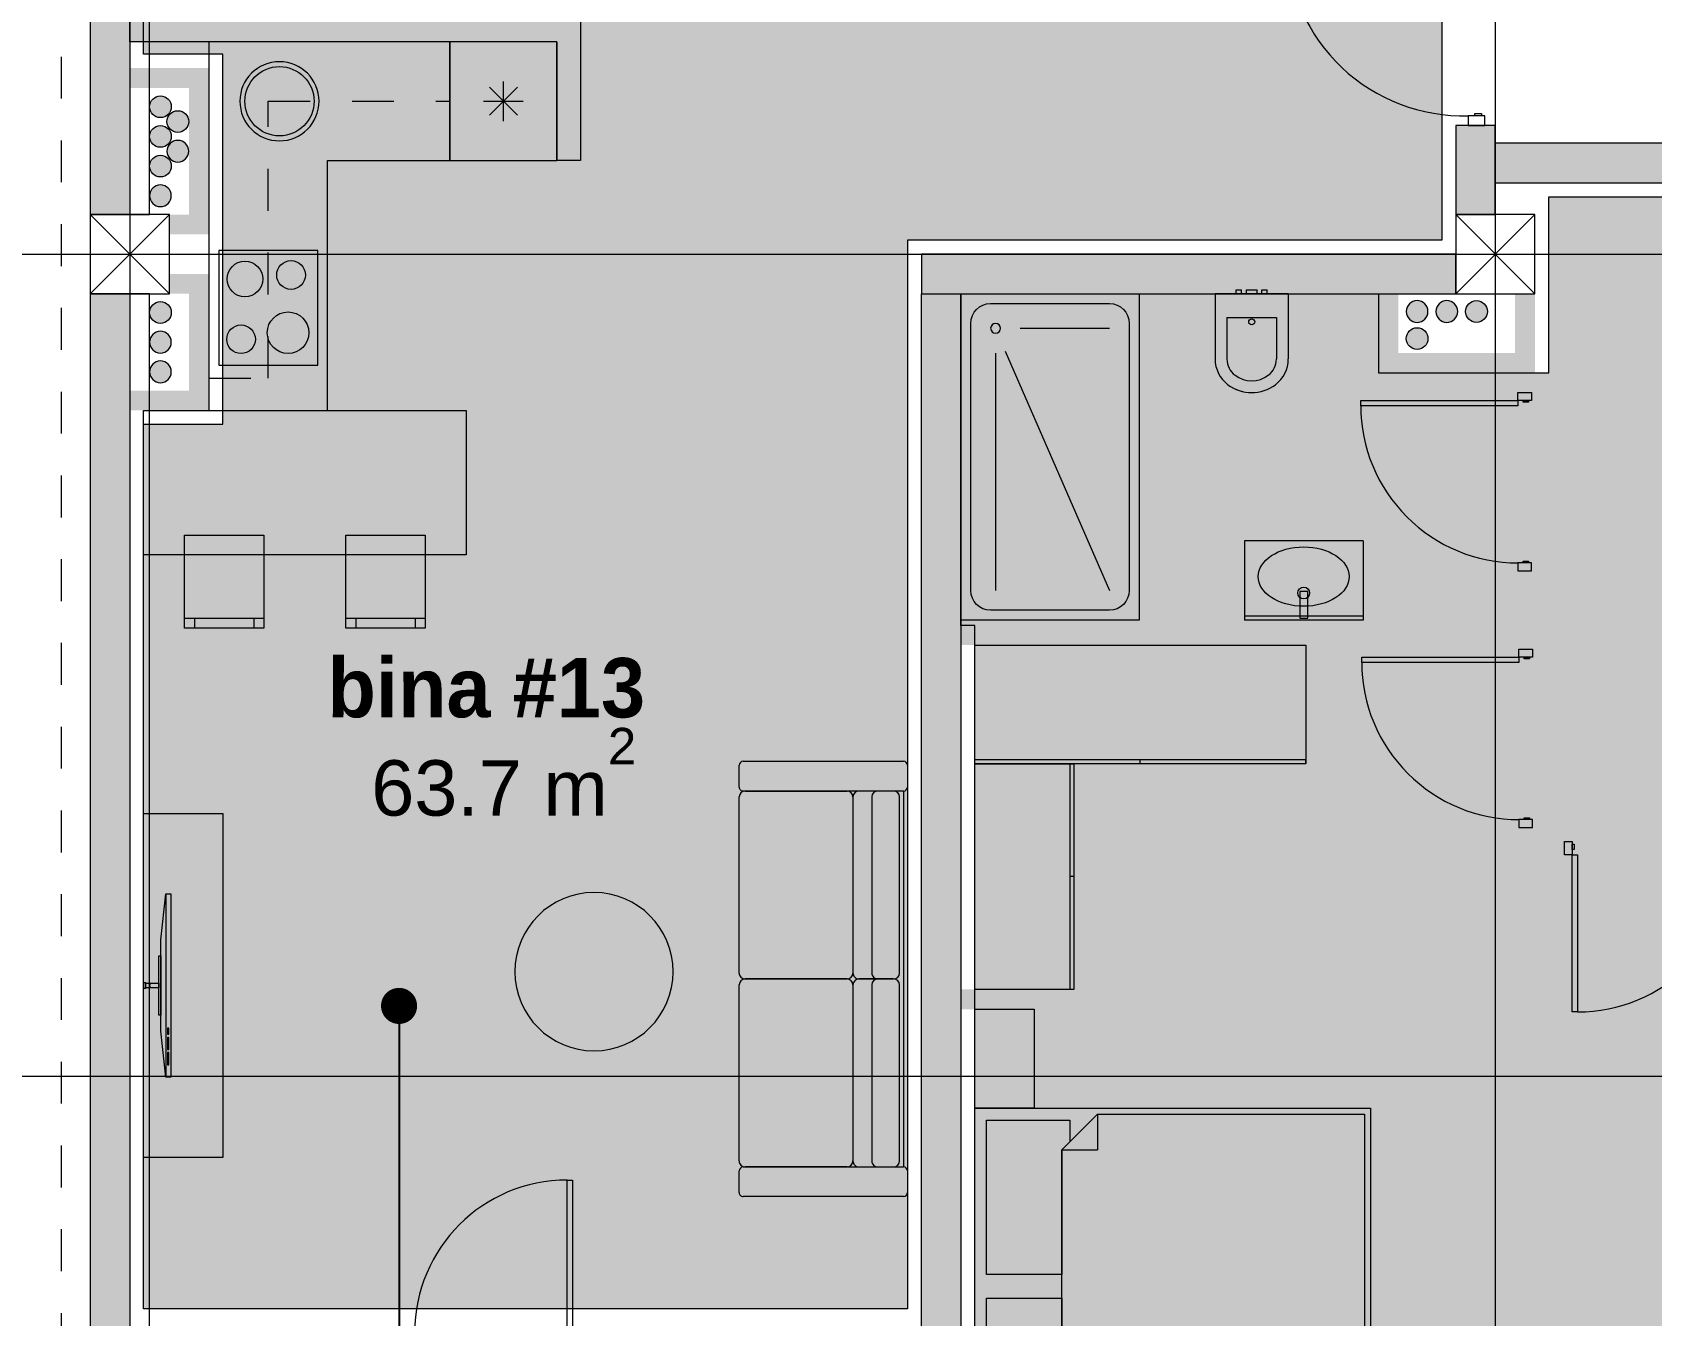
# Model space of a CAD drawing. Header units: millimetres. Extents: x 475159934 to 476245151, y 4620917055 to 4621447368.
# Drawn here: x 475275725 to 475283907, y 4621146441 to 4621152927 of the extents above; entities that cross this region are included whole.
import ezdxf

# ---------------------------------------------------------------- set-up
doc = ezdxf.new("R2010")
doc.units = ezdxf.units.MM
doc.header["$MEASUREMENT"] = 0
doc.linetypes.add('Dashed', pattern=[423.333333, 211.666667, -211.666667])
for name, color, linetype, lineweight in [('2D Drafting - General_Pen_No__1_Pen_No__7', 7, 'Continuous', 0), ('2D Drafting - General_Pen_No__1_Pen_No__7_Pen_No__7', 7, 'Continuous', 0), ('2D Drafting - General_Pen_No__250_Pen_No__2_Pen_No__7', 7, 'Continuous', 0), ('2D Drafting - General_Pen_No__250_Pen_No__7_Pen_No__250', 7, 'Continuous', 0), ('2D Drafting - General_Pen_No__250_Pen_No__7_Pen_No__7', 7, 'Continuous', 0), ('2D Drafting - General_Pen_No__7_Pen_No__7_Pen_No__7', 7, 'Continuous', 0), ('Annotation - Text_Pen_No__7_Pen_No__142', 142, 'Continuous', 0), ('Doors_Pen_No__7_Pen_No__7_Pen_No__7', 7, 'Continuous', 0), ('G-Anno-Nplt_Pen_No__142', 142, 'Continuous', 0), ('G-Anno-Nplt_Pen_No__151', 151, 'Continuous', 0), ('G-Anno-Nplt_Pen_No__4', 7, 'Continuous', 0), ('New_2D Drafting - General_Pen_No__2_Pen_No__250', 7, 'Continuous', 0), ('New_reg_nak_Pen_No__7', 7, 'Continuous', 0), ('shaxtebi da milebi_Pen_No__1_Pen_No__1_Pen_No__1', 1, 'Continuous', 0), ('shaxtebi da milebi_Pen_No__5_Pen_No__5_Pen_No__5', 5, 'Continuous', 0), ('zoma_Pen_No__142', 142, 'Continuous', 0), ('zoma_Pen_No__5', 5, 'Continuous', 0), ('zoma_Pen_No__5_Pen_No__5', 5, 'Continuous', 0)]:
    doc.layers.add(name, color=color, linetype=linetype, lineweight=lineweight)
for name, color, linetype in [('New_Interior - Furniture', 7, 'Continuous'), ('New_R03_Nakveti', 7, 'Continuous'), ('zoma', 7, 'Continuous')]:
    doc.layers.add(name, color=color, linetype=linetype)
for name, color, linetype, lineweight, true_color in [('New_Interior - Furniture _Pen_No__252', 7, 'Continuous', 0, 0x666666), ('New_R03_Nakveti_Pen_No__252', 7, 'Continuous', 0, 0x666666), ('shaxtebi da milebi_Pen_No__5_Pen_No__5_Pen_No__252', 7, 'Continuous', 0, 0x666666)]:
    doc.layers.add(name, color=color, linetype=linetype, lineweight=lineweight, true_color=true_color)
doc.styles.add('GENERATED_STYLE_1', font='arial.ttf')
doc.styles.add('GENERATED_STYLE_3', font='arial.ttf')
doc.styles.add('GENERATED_STYLE_7', font='')
doc.styles.get('GENERATED_STYLE_7').set_extended_font_data('AcadMtavr', bold=True)
doc.dimstyles.new('GENERATED_STYLE__18', dxfattribs={"dimtxt": 200, "dimasz": 64.421331, "dimexe": 0.18, "dimexo": 3, "dimgap": 0, "dimtad": 1, "dimtih": 1, "dimtoh": 1, "dimlfac": 0.001, "dimzin": 0, "dimdsep": 46, "dimtxsty": 'GENERATED_STYLE_3', "dimblk": 'ARROWHEAD_2', "dimblk1": 'ARROWHEAD_2', "dimblk2": 'ARROWHEAD_2', "dimcen": 0.09, "dimclrd": 5, "dimclre": 5, "dimclrt": 5, "dimadec": 0, "dimazin": 0, "dimtfac": 1, "dimtdec": 4, "dimtmove": 0, "dimatfit": 3, "dimfxl": 1, "dimtolj": 1, "dimtzin": 0, "dimarcsym": 0})
doc.dimstyles.new('GENERATED_STYLE__27', dxfattribs={"dimtxt": 0.18, "dimasz": 364.8, "dimexe": 0.18, "dimexo": 0.0625, "dimgap": 0, "dimtad": 0, "dimtih": 1, "dimtoh": 1, "dimdec": 4, "dimzin": 0, "dimdsep": 46, "dimcen": 0.09, "dimadec": 0, "dimazin": 0, "dimtfac": 1, "dimtdec": 4, "dimtmove": 0, "dimatfit": 3, "dimldrblk": 'ARROWHEAD_11', "dimfxl": 1, "dimtolj": 1, "dimtzin": 0, "dimarcsym": 0})
doc.dimstyles.new('GENERATED_STYLE__3', dxfattribs={"dimtxt": 200, "dimasz": 64.421331, "dimexe": 0.18, "dimexo": 3, "dimgap": 0, "dimtad": 1, "dimtih": 1, "dimtoh": 1, "dimlfac": 0.001, "dimzin": 0, "dimdsep": 46, "dimtxsty": 'GENERATED_STYLE_3', "dimblk": 'ARROWHEAD_2', "dimblk1": 'ARROWHEAD_2', "dimblk2": 'ARROWHEAD_2', "dimcen": 0.09, "dimclrd": 142, "dimclre": 142, "dimclrt": 142, "dimadec": 0, "dimazin": 0, "dimtfac": 1, "dimtdec": 4, "dimtmove": 0, "dimatfit": 3, "dimfxl": 1, "dimtolj": 1, "dimtzin": 0, "dimarcsym": 0})
doc.dimstyles.new('GENERATED_STYLE__6', dxfattribs={"dimtxt": 200, "dimasz": 64.421331, "dimexe": 0.18, "dimexo": 3, "dimgap": 0, "dimtad": 1, "dimlfac": 0.001, "dimzin": 0, "dimdsep": 46, "dimtxsty": 'GENERATED_STYLE_3', "dimblk": 'ARROWHEAD_2', "dimblk1": 'ARROWHEAD_2', "dimblk2": 'ARROWHEAD_2', "dimcen": 0.09, "dimclrd": 142, "dimclre": 142, "dimclrt": 142, "dimadec": 0, "dimazin": 0, "dimtfac": 1, "dimtdec": 4, "dimtmove": 0, "dimatfit": 3, "dimfxl": 1, "dimtolj": 1, "dimtzin": 0, "dimarcsym": 0})
doc.dimstyles.new('GENERATED_STYLE__7', dxfattribs={"dimtxt": 200, "dimasz": 64.421331, "dimexe": 0.18, "dimexo": 3, "dimgap": 0, "dimtad": 1, "dimtih": 1, "dimtoh": 1, "dimlfac": 0.001, "dimzin": 0, "dimdsep": 46, "dimtxsty": 'GENERATED_STYLE_3', "dimblk": 'ARROWHEAD_2', "dimblk1": 'ARROWHEAD_2', "dimblk2": 'ARROWHEAD_2', "dimcen": 0.09, "dimclrd": 142, "dimclre": 142, "dimclrt": 142, "dimadec": 0, "dimazin": 0, "dimtfac": 1, "dimtdec": 4, "dimtmove": 2, "dimatfit": 3, "dimfxl": 1, "dimtolj": 1, "dimtzin": 0, "dimarcsym": 0})

# ---------------------------------------------------------------- blocks, each defined once
blk = doc.blocks.new('Dining Table Rectangle 24')
at = {"layer": 'New_Interior - Furniture _Pen_No__252', "color": 251, "linetype": 'Continuous', "lineweight": 0, "true_color": 0x666666}
for p, q in [((-607.5, 685), (-207.5, 685)), ((-557.5, 685), (-557.5, 735)), ((-257.5, 685), (-257.5, 735)), ((207.5, 685), (607.5, 685)), ((257.5, 685), (257.5, 735)), ((557.5, 685), (557.5, 735))]:
    blk.add_line(p, q, dxfattribs=at)
at = {"layer": 'New_Interior - Furniture _Pen_No__252', "color": 251, "linetype": 'Continuous', "lineweight": 0, "true_color": 0x666666, "flags": 128}
for points in [[(-607.5, 265), (-207.5, 265), (-207.5, 735), (-607.5, 735)], [(207.5, 265), (607.5, 265), (607.5, 735), (207.5, 735)], [(-815, -365), (815, -365), (815, 365), (-815, 365)]]:
    blk.add_lwpolyline(points, close=True, dxfattribs=at)
blk = doc.blocks.new('Kitchen Layout 26_5')
at = {"layer": 'New_Interior - Furniture _Pen_No__252', "color": 251, "linetype": 'Dashed', "lineweight": 0, "true_color": 0x666666}
for p, q in [((4309, 1192.5), (4009, 1192.5)), ((4009, 1192.5), (4009, -207.5)), ((4309, -507.5), (4309, 1192.5)), ((2550.9, -207.5), (2550.9, -507.5)), ((2551.5, -207.5), (2550.9, -207.5)), ((2551.5, -507.5), (2551.5, -207.5)), ((4009, -207.5), (3090.8, -207.5)), ((3090.8, -207.5), (3090.8, -507.5)), ((2550.9, -507.5), (2551.5, -507.5)), ((3090.8, -507.5), (4309, -507.5))]:
    blk.add_line(p, q, dxfattribs=at)
at = {"layer": 'New_Interior - Furniture _Pen_No__252', "color": 251, "linetype": 'Continuous', "lineweight": 0, "true_color": 0x666666}
for p, q in [((2891.9, -136.8), (2750.4, -278.2)), ((2750.4, -136.8), (2891.9, -278.2)), ((2821.1, -107.5), (2821.1, -307.5)), ((2921.1, -207.5), (2721.1, -207.5))]:
    blk.add_line(p, q, dxfattribs=at)
at = {"layer": 'New_Interior - Furniture _Pen_No__252', "color": 251, "linetype": 'Continuous', "lineweight": 0, "true_color": 0x666666, "flags": 128}
for points in [[(3709, 92.5), (3090.8, 92.5), (3090.8, -507.5), (4309, -507.5), (4309, 1355.3), (3709, 1355.3)], [(3759, 1126), (3759, 546), (4259, 546), (4259, 1126)], [(2550.9, -507.5), (2551.5, -507.5), (2551.5, 92.5), (2550.9, 92.5)], [(3090.8, 92.5), (2551.5, 92.5), (2551.5, -507.5), (3090.8, -507.5)]]:
    blk.add_lwpolyline(points, close=True, dxfattribs=at)
blk.add_lwpolyline([(3752.5, -207.5, 1), (4152.5, -207.5, 1)], format="xyb", close=True, dxfattribs=at)
at = {"layer": 'New_Interior - Furniture _Pen_No__252', "color": 251, "linetype": 'Continuous', "lineweight": 0, "true_color": 0x666666}
for centre, radius in [((3909, 962.4), 105), ((4146.5, 995.5), 72.5), ((3894, 670.7), 72.5), ((4127, 691), 90), ((3952.5, -207.5), 175)]:
    blk.add_circle(centre, radius, dxfattribs=at)
blk = doc.blocks.new('Designer Table 05 26')
at = {"layer": 'New_Interior - Furniture _Pen_No__252', "color": 251, "linetype": 'Continuous', "lineweight": 0, "true_color": 0x666666, "flags": 128}
blk.add_lwpolyline([(400, 0, 1), (-400, 0, 1)], format="xyb", close=True, dxfattribs=at)
blk = doc.blocks.new('Sofa 23')
at = {"layer": 'New_Interior - Furniture _Pen_No__252', "color": 251, "linetype": 'Continuous', "lineweight": 0, "true_color": 0x666666}
for p, q in [((0, 20), (0, 830)), ((20, 850), (130, 850)), ((150, 830), (150, 20)), ((150, 830), (2050, 830)), ((2050, 20), (2050, 830)), ((2070, 850), (2180, 850)), ((2200, 830), (2200, 20)), ((150, 780), (150, 604.7)), ((1070, 810), (180, 810)), ((1100, 604.7), (1100, 780)), ((1100, 780), (1100, 604.7)), ((2020, 810), (1130, 810)), ((2050, 604.7), (2050, 780)), ((180, 670), (1070, 670)), ((1130, 670), (2020, 670)), ((180, 574.7), (1070, 574.7)), ((180, 574.7), (1070, 574.7)), ((1130, 574.7), (2020, 574.7)), ((1130, 574.7), (2020, 574.7)), ((150, 30), (150, 544.7)), ((1100, 544.7), (1100, 30)), ((1100, 30), (1100, 544.7)), ((2050, 544.7), (2050, 30)), ((130, 0), (20, 0)), ((1070, 0), (180, 0)), ((2020, 0), (1130, 0)), ((2180, 0), (2070, 0))]:
    blk.add_line(p, q, dxfattribs=at)
for centre, radius, start, end in [((20, 830), 20, 90, 180), ((130, 830), 20, 0, 90), ((2070, 830), 20, 90, 180), ((2180, 830), 20, 0, 90), ((180, 780), 30, 90, 180), ((1070, 780), 30, 0, 90), ((1130, 780), 30, 90, 180), ((2020, 780), 30, 0, 90), ((180, 700), 30, 180, 270), ((1070, 700), 30, 270, 0), ((1130, 700), 30, 180, 270), ((2020, 700), 30, 270, 0), ((180, 604.7), 30, 180, 270), ((180, 544.7), 30, 90, 180), ((1070, 604.7), 30, 270, 0), ((1070, 544.7), 30, 0, 90), ((1130, 604.7), 30, 180, 270), ((1130, 544.7), 30, 90, 180), ((2020, 604.7), 30, 270, 0), ((2020, 544.7), 30, 0, 90), ((20, 20), 20, 180, 270), ((130, 20), 20, 270, 0), ((180, 30), 30, 180, 270), ((1070, 30), 30, 270, 0), ((1130, 30), 30, 180, 270), ((2020, 30), 30, 270, 0), ((2070, 20), 20, 180, 270), ((2180, 20), 20, 270, 0)]:
    blk.add_arc(centre, radius, start, end, dxfattribs=at)
blk = doc.blocks.new('Bed Layout 23')
at = {"layer": 'New_R03_Nakveti_Pen_No__252', "color": 251, "linetype": 'Continuous', "lineweight": 0, "true_color": 0x666666}
for p, q in [((-900, 0), (-1400, 0)), ((-1400, 0), (-1400, -300)), ((-900, -300), (-900, 0)), ((900, 0), (-900, 0)), ((-900, 0), (-900, -2000)), ((1400, 0), (900, 0)), ((900, 0), (900, -300)), ((900, -2000), (900, 0)), ((1400, -300), (1400, 0)), ((-1400, -300), (-900, -300)), ((900, -300), (1400, -300)), ((-690, -440), (-870, -620)), ((0, -440), (-690, -440)), ((-690, -440), (-690, -620)), ((690, -440), (0, -440)), ((870, -620), (690, -440)), ((690, -440), (690, -620)), ((-870, -620), (-870, -1970)), ((-870, -620), (-690, -620)), ((870, -620), (690, -620)), ((870, -1970), (870, -620)), ((-900, -2000), (900, -2000)), ((-870, -1970), (0, -1970)), ((0, -1970), (870, -1970))]:
    blk.add_line(p, q, dxfattribs=at)
at = {"layer": 'New_R03_Nakveti_Pen_No__252', "color": 251, "linetype": 'Continuous', "lineweight": 0, "true_color": 0x666666, "flags": 128}
for points in [[(-60, -440), (-60, -60), (-840, -60), (-840, -480), (-730, -480), (-690, -440)], [(690, -440), (730, -480), (840, -480), (840, -60), (60, -60), (60, -440)]]:
    blk.add_lwpolyline(points, close=True, dxfattribs=at)
blk = doc.blocks.new('Multi-Basin Counter 26')
at = {"layer": 'New_Interior - Furniture _Pen_No__252', "color": 251, "linetype": 'Continuous', "lineweight": 0, "true_color": 0x666666}
for p, q in [((-300, 0), (300, 0)), ((-300, -400), (-300, 0)), ((300, -400), (300, 0)), ((-300, -20), (300, -20)), ((-300, -400), (300, -400))]:
    blk.add_line(p, q, dxfattribs=at)
at = {"layer": 'New_Interior - Furniture _Pen_No__252', "color": 251, "linetype": 'Continuous', "lineweight": 0, "true_color": 0x666666, "flags": 128}
blk.add_lwpolyline([(-20, -145), (20, -145), (20, -10), (-20, -10)], close=True, dxfattribs=at)
at = {"layer": 'New_Interior - Furniture _Pen_No__252', "color": 251, "linetype": 'Continuous', "lineweight": 0, "true_color": 0x666666}
blk.add_circle((0, -137.1895), 30, dxfattribs=at)
blk.add_ellipse((0, -220), major_axis=(230, 0), ratio=0.652173913, dxfattribs=at)
blk = doc.blocks.new('Bidet 26')
at = {"layer": 'New_Interior - Furniture _Pen_No__252', "color": 251, "linetype": 'Continuous', "lineweight": 0, "true_color": 0x666666}
for p, q in [((185, 0), (-185, 0)), ((-78.5, 20), (-74.5, 20)), ((-78.5, 0), (-78.5, 20)), ((-74.5, 20), (-65, 20)), ((-65, 20), (-55.5, 20)), ((-55.5, 20), (-51.5, 20)), ((-51.5, 0), (-51.5, 20)), ((-27, 20), (-19.1, 20)), ((-27, 0), (-27, 20)), ((-19.1, 20), (0, 20)), ((0, 20), (19.1, 20)), ((0, 0), (19.1, 0)), ((19.1, 20), (27, 20)), ((19.1, 0), (27, 0)), ((27, 0), (27, 20)), ((51.5, 20), (55.5, 20)), ((51.5, 0), (51.5, 20)), ((51.5, 0), (55.5, 0)), ((55.5, 20), (65, 20)), ((55.5, 0), (65, 0)), ((65, 20), (74.5, 20)), ((65, 0), (74.5, 0)), ((74.5, 20), (78.5, 20)), ((74.5, 0), (78.5, 0)), ((78.5, 0), (78.5, 20)), ((185, 0), (185, -330)), ((-185, 0), (-185, -330)), ((-78.5, 0), (-74.5, 0)), ((-74.5, 0), (-65, 0)), ((-65, 0), (-55.5, 0)), ((-55.5, 0), (-51.5, 0)), ((-27, 0), (-19.1, 0)), ((-19.1, 0), (0, 0)), ((-125, -120), (-125, -330)), ((-125, -120), (125, -120)), ((125, -120), (125, -330))]:
    blk.add_line(p, q, dxfattribs=at)
blk.add_circle((0, -142.5), 15, dxfattribs=at)
for centre, radius, start, end in [((-22.5, -330), 162.5, 180, 233.1301), ((-22.5, -330), 162.5, 180, 233.1301), ((-22.5, -330), 102.5, 180, 233.1301), ((22.5, -330), 102.5, 306.8699, 0), ((22.5, -330), 162.5, 306.8699, 0), ((0, -300), 200, 233.1301, 306.8699), ((0, -300), 200, 233.1301, 270), ((0, -300), 140, 233.1301, 306.8699)]:
    blk.add_arc(centre, radius, start, end, dxfattribs=at)
blk = doc.blocks.new('Shower Tray 26_2')
at = {"layer": 'New_Interior - Furniture _Pen_No__252', "color": 251, "linetype": 'Continuous', "lineweight": 0, "true_color": 0x666666}
for p, q in [((750, 1599.9), (150, 1599.9)), ((50, 1499.9), (50, 150)), ((175, 300), (175, 1499.9)), ((223.7, 290.1), (750, 1499.9)), ((850, 150), (850, 1499.9)), ((300, 175), (750, 175)), ((150, 50), (750, 50))]:
    blk.add_line(p, q, dxfattribs=at)
at = {"layer": 'New_Interior - Furniture _Pen_No__252', "color": 251, "linetype": 'Continuous', "lineweight": 0, "true_color": 0x666666, "flags": 128}
blk.add_lwpolyline([(900, 0), (900, 1649.9), (0, 1649.9), (0, 0)], close=True, dxfattribs=at)
at = {"layer": 'New_Interior - Furniture _Pen_No__252', "color": 251, "linetype": 'Continuous', "lineweight": 0, "true_color": 0x666666}
blk.add_circle((175, 175), 25, dxfattribs=at)
for centre, start, end in [((150, 1499.9), 90, 180), ((750, 1499.9), 0, 90), ((150, 150), 180, 270), ((750, 150), 270, 0)]:
    blk.add_arc(centre, 100, start, end, dxfattribs=at)
blk = doc.blocks.new('Wardrobe 01 26_9')
at = {"layer": 'New_Interior - Furniture _Pen_No__252', "color": 251, "linetype": 'Continuous', "lineweight": 0, "true_color": 0x666666}
for p, q in [((0, 20), (1673, 20)), ((0, 0), (0, 20)), ((836.5, 0), (836.5, 20))]:
    blk.add_line(p, q, dxfattribs=at)
at = {"layer": 'New_Interior - Furniture _Pen_No__252', "color": 251, "linetype": 'Continuous', "lineweight": 0, "true_color": 0x666666, "flags": 128}
blk.add_lwpolyline([(0, 0), (1673, 0), (1673, 600), (0, 600)], close=True, dxfattribs=at)
blk = doc.blocks.new('Wardrobe 01 26_10')
at = {"layer": 'New_Interior - Furniture _Pen_No__252', "color": 251, "linetype": 'Continuous', "lineweight": 0, "true_color": 0x666666}
for p, q in [((0, 20), (1140.4, 20)), ((0, 0), (0, 20)), ((570.2, 0), (570.2, 20))]:
    blk.add_line(p, q, dxfattribs=at)
at = {"layer": 'New_Interior - Furniture _Pen_No__252', "color": 251, "linetype": 'Continuous', "lineweight": 0, "true_color": 0x666666, "flags": 128}
blk.add_lwpolyline([(0, 0), (1140.4, 0), (1140.4, 500), (0, 500)], close=True, dxfattribs=at)
blk = doc.blocks.new('*D880', base_point=(475826095.8, 4621095193.2))
at = {"layer": 'zoma_Pen_No__142', "color": 142, "linetype": 'Continuous', "lineweight": 0, "transparency": 16777216}
for p, q in [((475275316.8, 4621137791.2), (475275316.8, 4621137918.4)), ((475275716.8, 4621137791.2), (475275716.8, 4621137918.4)), ((475275341.2, 4621137897.2), (475275292.3, 4621137812.4)), ((475275316.8, 4621137854.8), (475275716.8, 4621137854.8)), ((475275741.2, 4621137897.2), (475275692.3, 4621137812.4))]:
    blk.add_line(p, q, dxfattribs=at)
at = {"layer": 'zoma_Pen_No__142', "color": 142, "lineweight": 0, "transparency": 16777216, "insert": (475275599.9, 4621137951.9), "char_height": 200, "attachment_point": 7, "style": 'GENERATED_STYLE_3'}
blk.add_mtext('\\A1;{\\pql;\\fArial|b0|i0|c204|p0;\\W1.000000;0.30}', dxfattribs=at)
blk = doc.blocks.new('ARROWHEAD_2')
at = {"color": 0, "linetype": 'Continuous', "lineweight": 0}
for p, q in [((0, 0), (-1, 0)), ((-0.38, -0.66), (0.38, 0.66))]:
    blk.add_line(p, q, dxfattribs=at)
blk = doc.blocks.new('*D881', base_point=(475826095.8, 4621095193.2))
at = {"layer": 'zoma_Pen_No__142', "color": 142, "linetype": 'Continuous', "lineweight": 0, "transparency": 16777216}
for p, q in [((475275716.8, 4621137791.2), (475275716.8, 4621137918.4)), ((475276016.8, 4621137791.2), (475276016.8, 4621137918.4)), ((475275741.2, 4621137897.2), (475275692.3, 4621137812.4)), ((475275716.8, 4621137854.8), (475276016.8, 4621137854.8)), ((475276041.2, 4621137897.2), (475275992.3, 4621137812.4))]:
    blk.add_line(p, q, dxfattribs=at)
blk = doc.blocks.new('*D882', base_point=(475826095.8, 4621095193.2))
at = {"layer": 'zoma_Pen_No__142', "color": 142, "linetype": 'Continuous', "lineweight": 0, "transparency": 16777216}
for p, q in [((475276016.8, 4621137791.2), (475276016.8, 4621137918.4)), ((475276416.8, 4621137791.2), (475276416.8, 4621137918.4)), ((475276041.2, 4621137897.2), (475275992.3, 4621137812.4)), ((475276016.8, 4621137854.8), (475276416.8, 4621137854.8)), ((475276441.2, 4621137897.2), (475276392.3, 4621137812.4))]:
    blk.add_line(p, q, dxfattribs=at)
blk = doc.blocks.new('*D883', base_point=(475826095.8, 4621095193.2))
at = {"layer": 'zoma_Pen_No__142', "color": 142, "linetype": 'Continuous', "lineweight": 0, "transparency": 16777216}
for p, q in [((475276416.8, 4621137791.2), (475276416.8, 4621137918.4)), ((475282916.8, 4621137791.2), (475282916.8, 4621137918.4)), ((475276441.2, 4621137897.2), (475276392.3, 4621137812.4)), ((475276416.8, 4621137854.8), (475282916.8, 4621137854.8)), ((475282941.2, 4621137897.2), (475282892.3, 4621137812.4))]:
    blk.add_line(p, q, dxfattribs=at)
at = {"layer": 'zoma_Pen_No__142', "color": 142, "lineweight": 0, "transparency": 16777216, "char_height": 200, "attachment_point": 7, "style": 'GENERATED_STYLE_3'}
for s, insert in [('\\A1;{\\pql;\\fArial|b0|i0|c204|p0;\\W1.000000;0.40}', (475276441.3, 4621137894.8)), ('\\A1;{\\pql;\\fArial|b0|i0|c204|p0;\\W1.000000;6.50}', (475279399.9, 4621137894.8)), ('\\A1;{\\pql;\\fArial|b0|i0|c204|p0;\\W1.000000;0.40}', (475282358.4, 4621137894.8))]:
    blk.add_mtext(s, dxfattribs=dict(at, insert=insert))
blk = doc.blocks.new('*D884', base_point=(475826095.8, 4621095193.2))
at = {"layer": 'zoma_Pen_No__142', "color": 142, "linetype": 'Continuous', "lineweight": 0, "transparency": 16777216}
for p, q in [((475282916.8, 4621137791.2), (475282916.8, 4621137918.4)), ((475283316.8, 4621137791.2), (475283316.8, 4621137918.4)), ((475282941.2, 4621137897.2), (475282892.3, 4621137812.4)), ((475282916.8, 4621137854.8), (475283316.8, 4621137854.8)), ((475283341.2, 4621137897.2), (475283292.3, 4621137812.4))]:
    blk.add_line(p, q, dxfattribs=at)
blk = doc.blocks.new('*D885', base_point=(475826095.8, 4621095193.2))
at = {"layer": 'zoma_Pen_No__142', "color": 142, "linetype": 'Continuous', "lineweight": 0, "transparency": 16777216}
for p, q in [((475283316.8, 4621137791.2), (475283316.8, 4621137918.4)), ((475289816.8, 4621137791.2), (475289816.8, 4621137918.4)), ((475283341.2, 4621137897.2), (475283292.3, 4621137812.4)), ((475283316.8, 4621137854.8), (475289816.8, 4621137854.8)), ((475289841.2, 4621137897.2), (475289792.3, 4621137812.4))]:
    blk.add_line(p, q, dxfattribs=at)
at = {"layer": 'zoma_Pen_No__142', "color": 142, "lineweight": 0, "transparency": 16777216, "char_height": 200, "attachment_point": 7, "style": 'GENERATED_STYLE_3'}
for s, insert in [('\\A1;{\\pql;\\fArial|b0|i0|c204|p0;\\W1.000000;6.50}', (475286299.9, 4621137894.8)), ('\\A1;{\\pql;\\fArial|b0|i0|c204|p0;\\W1.000000;0.40}', (475289258.4, 4621137894.8))]:
    blk.add_mtext(s, dxfattribs=dict(at, insert=insert))
blk = doc.blocks.new('*D968', base_point=(475826095.8, 4621095193.2))
at = {"layer": 'zoma_Pen_No__142', "color": 142, "linetype": 'Continuous', "lineweight": 0, "transparency": 16777216}
for p, q in [((475300034.2, 4621159381.7), (475299949.4, 4621159430.6)), ((475299991.8, 4621159406.2), (475299991.8, 4621159447.6)), ((475300055.4, 4621159406.2), (475299928.2, 4621159406.2)), ((475299991.8, 4621140051.5), (475299991.8, 4621159406.2)), ((475300055.4, 4621140051.5), (475299928.2, 4621140051.5)), ((475299949.4, 4621140076), (475300034.2, 4621140027.1)), ((475299991.8, 4621140010.1), (475299991.8, 4621140051.5))]:
    blk.add_line(p, q, dxfattribs=at)
at = {"layer": 'zoma_Pen_No__142', "color": 142, "lineweight": 0, "transparency": 16777216, "insert": (475299951.8, 4621149385.6), "char_height": 200, "attachment_point": 7, "rotation": 90, "style": 'GENERATED_STYLE_3'}
blk.add_mtext('\\A1;{\\pql;\\fArial|b0|i0|c204|p0;\\W1.000000;19.35}', dxfattribs=at)
blk = doc.blocks.new('*D1330', base_point=(475826095.8, 4621095193.2))
at = {"layer": 'zoma_Pen_No__5', "color": 5, "linetype": 'Continuous', "lineweight": 0, "transparency": 16777216}
for p, q in [((475275893.8, 4621160096.2), (475275844.9, 4621160011.4)), ((475275869.4, 4621159990.2), (475275869.4, 4621160117.3)), ((475276449.9, 4621160011.4), (475276498.8, 4621160096.2)), ((475276474.3, 4621159990.2), (475276474.3, 4621160117.3)), ((475275827.9, 4621160053.8), (475275869.4, 4621160053.8)), ((475275869.4, 4621160053.8), (475276474.3, 4621160053.8)), ((475276474.3, 4621160053.8), (475276515.8, 4621160053.8))]:
    blk.add_line(p, q, dxfattribs=at)
at = {"layer": 'zoma_Pen_No__5', "color": 5, "lineweight": 0, "transparency": 16777216, "insert": (475275904.9, 4621160093.8), "char_height": 200, "attachment_point": 7, "style": 'GENERATED_STYLE_3'}
blk.add_mtext('\\A1;{\\pql;\\fArial|b0|i0|c204|p0;\\W1.000000;0.60}', dxfattribs=at)
blk = doc.blocks.new('ARROWHEAD_11')
at = {"color": 0, "linetype": 'Continuous', "lineweight": 0}
blk.add_line((0, 0), (-1, 0), dxfattribs=at)
at = {"color": 0, "linetype": 'Continuous', "lineweight": 0, "const_width": 0.25, "flags": 128}
blk.add_lwpolyline([(-0.125, 0, 1), (0.125, 0, 1)], format="xyb", close=True, dxfattribs=at)
blk = doc.blocks.new('Flexible Shelf 26')
at = {"layer": 'New_Interior - Furniture _Pen_No__252', "color": 251, "linetype": 'Continuous', "lineweight": 0, "true_color": 0x666666, "flags": 128}
blk.add_lwpolyline([(0, 0), (1739.8, 0), (1739.8, 400), (0, 400)], close=True, dxfattribs=at)
blk = doc.blocks.new('Flat Panel TV 26')
at = {"layer": 'New_Interior - Furniture _Pen_No__252', "color": 251, "linetype": 'Continuous', "lineweight": 0, "true_color": 0x666666}
for p, q in [((0, 25), (925.5, 25)), ((678.7, 10), (678.7, 16.2)), ((678.7, 16.2), (709.6, 16.2)), ((709.6, 10), (678.7, 10)), ((709.6, 16.2), (709.6, 10)), ((725, 10), (725, 16.2)), ((725, 16.2), (786.7, 16.2)), ((786.7, 10), (725, 10)), ((786.7, 16.2), (786.7, 10)), ((802.1, 10), (802.1, 16.2)), ((802.1, 16.2), (863.8, 16.2)), ((863.8, 10), (802.1, 10)), ((863.8, 16.2), (863.8, 10))]:
    blk.add_line(p, q, dxfattribs=at)
at = {"layer": 'New_Interior - Furniture _Pen_No__252', "color": 251, "linetype": 'Continuous', "lineweight": 0, "true_color": 0x666666, "flags": 128}
for points in [[(447.8, 127.5), (477.8, 127.5), (477.8, 137.5), (447.8, 137.5)], [(450.3, 60), (475.3, 60), (475.3, 127.5), (450.3, 127.5)], [(0, 0), (925.5, 0), (925.5, 25), (694.1, 50), (231.4, 50), (0, 25)], [(312.8, 50), (612.8, 50), (612.8, 60), (312.8, 60)]]:
    blk.add_lwpolyline(points, close=True, dxfattribs=at)
at = {"layer": 'New_Interior - Furniture _Pen_No__252', "color": 251, "linetype": 'Continuous', "lineweight": 0, "true_color": 0x666666}
blk.add_arc((462.8, 93.8), 12.5, 0, 180, dxfattribs=at)

msp = doc.modelspace()

# ---------------------------------------------------------------- hatches: boundary and pattern name
at = {"layer": '2D Drafting - General_Pen_No__250_Pen_No__2_Pen_No__7', "linetype": 'Continuous', "lineweight": 0}
for points in [[(475283316.775, 4621151579.51), (475283218.651, 4621151579.51), (475283218.651, 4621151079.51), (475283316.775, 4621151079.51)], [(475283316.775, 4621150179.51), (475283218.651, 4621150179.51), (475283218.651, 4621149782.193), (475283316.775, 4621149782.193)], [(475280416.775, 4621149829.934), (475280416.775, 4621149929.658), (475283218.651, 4621149929.658), (475283218.651, 4621149829.934)], [(475282259.466, 4621149005.72), (475282259.466, 4621149829.934), (475282159.742, 4621149829.934), (475282159.742, 4621149005.72)], [(475283316.775, 4621148759.117), (475283316.775, 4621148858.841), (475283466.35, 4621148858.841), (475283466.35, 4621148759.117)], [(475281858.321, 4621148089.503), (475280416.775, 4621148089.503), (475280416.775, 4621147989.779), (475281858.321, 4621147989.778)]]:
    msp.add_hatch(color=7, dxfattribs=at).paths.add_polyline_path(points)
at = {"layer": '2D Drafting - General_Pen_No__250_Pen_No__7_Pen_No__7', "linetype": 'Continuous', "lineweight": 0}
for points in [[(475276216.775, 4621159006.167), (475276216.775, 4621152006.167), (475276016.775, 4621152006.167), (475276016.775, 4621159006.167)], [(475276217.246, 4621152998.781), (475278374.877, 4621152998.781), (475278374.877, 4621154367.338), (475278494.877, 4621154367.338), (475278494.877, 4621153636.137), (475278534.39, 4621153636.137), (475278534.39, 4621153516.137), (475278494.877, 4621153516.137), (475278494.877, 4621152278.781), (475278374.877, 4621152278.781), (475278374.877, 4621152878.781), (475276217.246, 4621152878.781)], [(475276216.775, 4621152746.355), (475276616.775, 4621152746.355), (475276616.775, 4621151906.16), (475276516.775, 4621151906.16), (475276416.775, 4621151906.16), (475276416.775, 4621152006.16), (475276516.775, 4621152006.16), (475276516.775, 4621152646.167), (475276216.775, 4621152646.167)], [(475282916.775, 4621152456.124), (475282916.775, 4621152006.167), (475283116.775, 4621152006.167), (475283116.775, 4621152456.124)], [(475284116.775, 4621152166.098), (475284116.775, 4621152366.098), (475283116.775, 4621152366.098), (475283116.775, 4621152166.098)], [(475282916.775, 4621151606.167), (475282916.775, 4621151806.167), (475280216.775, 4621151806.167), (475280216.775, 4621151606.167)], [(475276216.775, 4621151015.972), (475276616.775, 4621151015.972), (475276616.775, 4621151706.16), (475276516.775, 4621151706.16), (475276416.775, 4621151706.16), (475276416.775, 4621151606.16), (475276516.775, 4621151606.16), (475276516.775, 4621151116.16), (475276216.775, 4621151116.16)], [(475276216.775, 4621151606.167), (475276216.775, 4621144606.167), (475276016.775, 4621144606.167), (475276016.775, 4621151606.167)], [(475280416.775, 4621144405.949), (475280216.775, 4621144405.949), (475280216.775, 4621151605.939), (475280416.775, 4621151605.939)], [(475283216.776, 4621151606.173), (475283216.776, 4621151306.173), (475282626.776, 4621151306.173), (475282626.776, 4621151606.173), (475282526.588, 4621151606.173), (475282526.588, 4621151206.173), (475283316.776, 4621151206.174), (475283316.776, 4621151306.173), (475283316.776, 4621151606.173)], [(475283316.775, 4621148908.841), (475283196.775, 4621148908.841), (475283196.775, 4621144606.151), (475283316.775, 4621144606.151)]]:
    msp.add_hatch(color=7, dxfattribs=at).paths.add_polyline_path(points)
at = {"layer": 'G-Anno-Nplt_Pen_No__151', "linetype": 'Continuous', "lineweight": 0, "true_color": 0x1f2f3f}
for points in [[(475276286.774, 4621150945.972), (475276486.775, 4621150945.972), (475276686.775, 4621150945.972), (475276686.775, 4621152816.355), (475276286.775, 4621152816.355), (475276286.775, 4621158036.167), (475279786.957, 4621158036.167), (475279786.957, 4621159136.167), (475282846.775, 4621159136.167), (475282846.775, 4621158936.167), (475282846.775, 4621155673.804), (475282916.775, 4621155673.804), (475282916.775, 4621154226.5), (475282516.808, 4621154226.5), (475282516.808, 4621153466.124), (475282846.775, 4621153466.124), (475282846.775, 4621152076.167), (475282846.775, 4621151876.167), (475280146.35, 4621151876.167), (475280146.35, 4621146476.167), (475276286.774, 4621146476.167)], [(475280416.775, 4621149929.658), (475280416.775, 4621151606.157), (475280616.35, 4621151606.157), (475282526.588, 4621151606.157), (475282526.588, 4621151206.157), (475283386.775, 4621151206.157), (475283386.775, 4621151606.157), (475283386.775, 4621152096.082), (475285847.143, 4621152096.082), (475285847.143, 4621151696.082), (475286676.331, 4621151696.082), (475286676.331, 4621152096.082), (475289746.775, 4621152096.082), (475289746.775, 4621145276.164), (475286146.357, 4621145276.164), (475286146.357, 4621144476.164), (475283386.775, 4621144476.164), (475283386.775, 4621144661.532), (475282846.775, 4621144661.532), (475282846.775, 4621144476.164), (475280486.775, 4621144476.164), (475280486.775, 4621149929.658)]]:
    msp.add_hatch(color=169, dxfattribs=at).paths.add_polyline_path(points)
at = {"layer": 'shaxtebi da milebi_Pen_No__1_Pen_No__1_Pen_No__1', "linetype": 'Continuous', "lineweight": 0}
for points in [[(475276371.775, 4621152156.16, -1), (475276371.775, 4621152046.16, -1)], [(475282966.776, 4621151516.173, 1), (475283076.776, 4621151516.173, 1)], [(475276371.775, 4621151456.16, 1), (475276371.775, 4621151566.16, 1)]]:
    msp.add_hatch(color=1, dxfattribs=at).paths.add_polyline_path(points)
at = {"layer": 'shaxtebi da milebi_Pen_No__5_Pen_No__5_Pen_No__252', "linetype": 'Continuous', "lineweight": 0, "true_color": 0x666666}
for points in [[(475276459.678, 4621152271.167, 1), (475276459.678, 4621152381.167, 1)], [(475282666.776, 4621151379.224, -1), (475282776.776, 4621151379.224, -1)]]:
    msp.add_hatch(color=251, dxfattribs=at).paths.add_polyline_path(points)
at = {"layer": 'shaxtebi da milebi_Pen_No__5_Pen_No__5_Pen_No__5', "linetype": 'Continuous', "lineweight": 0}
for points in [[(475276371.775, 4621152606.167, -1), (475276371.775, 4621152496.167, -1)], [(475276459.678, 4621152531.167, -1), (475276459.678, 4621152421.167, -1)], [(475276371.775, 4621152456.167, -1), (475276371.775, 4621152346.167, -1)], [(475276371.775, 4621152306.167, -1), (475276371.775, 4621152196.167, -1)], [(475282721.776, 4621151571.173, 1), (475282721.776, 4621151461.173, 1)], [(475282871.776, 4621151571.173, 1), (475282871.776, 4621151461.173, 1)], [(475276371.775, 4621151306.153, 1), (475276371.775, 4621151416.153, 1)], [(475276371.775, 4621151156.153, 1), (475276371.775, 4621151266.153, 1)]]:
    msp.add_hatch(color=5, dxfattribs=at).paths.add_polyline_path(points)

# ---------------------------------------------------------------- linework, layer by layer
at = {"layer": '2D Drafting - General_Pen_No__1_Pen_No__7', "color": 7, "linetype": 'Continuous', "lineweight": 0}
for p, q in [((475276016.775, 4621151606.167), (475276416.775, 4621152006.167)), ((475276416.775, 4621151606.167), (475276016.775, 4621152006.167)), ((475283316.775, 4621151606.167), (475282916.775, 4621152006.167)), ((475282916.775, 4621151606.167), (475283316.775, 4621152006.167))]:
    msp.add_line(p, q, dxfattribs=at)
at = {"layer": '2D Drafting - General_Pen_No__1_Pen_No__7', "color": 7, "linetype": 'Continuous', "lineweight": 0, "flags": 128}
for points in [[(475276316.775, 4621152006.167), (475276316.775, 4621159006.167), (475276016.775, 4621159006.167), (475276016.775, 4621152006.167)], [(475276016.775, 4621151606.167), (475276416.775, 4621151606.167), (475276416.775, 4621152006.167), (475276016.775, 4621152006.167)], [(475282916.775, 4621151606.167), (475283316.775, 4621151606.167), (475283316.775, 4621152006.167), (475282916.775, 4621152006.167)], [(475276316.775, 4621144606.167), (475276316.775, 4621151606.167), (475276016.775, 4621151606.167), (475276016.775, 4621144606.167)]]:
    msp.add_lwpolyline(points, close=True, dxfattribs=at)
at = {"layer": '2D Drafting - General_Pen_No__1_Pen_No__7_Pen_No__7', "color": 7, "linetype": 'Continuous', "lineweight": 0}
msp.add_arc((475282955.023, 4621153398.402), 893.239, 181.603806, 271.603806, dxfattribs=at)
at = {"layer": '2D Drafting - General_Pen_No__250_Pen_No__7_Pen_No__250', "color": 7, "linetype": 'Continuous', "lineweight": 0, "flags": 128}
for points in [[(475276217.246, 4621152998.781), (475278374.877, 4621152998.781), (475278374.877, 4621154367.338), (475278494.877, 4621154367.338), (475278494.877, 4621153636.137), (475278534.39, 4621153636.137), (475278534.39, 4621153516.137), (475278494.877, 4621153516.137), (475278494.877, 4621152278.781), (475278374.877, 4621152278.781), (475278374.877, 4621152878.781), (475276217.246, 4621152878.781)], [(475282916.775, 4621152456.124), (475282916.775, 4621152006.167), (475283116.775, 4621152006.167), (475283116.775, 4621152456.124)], [(475282916.775, 4621151606.167), (475282916.775, 4621151806.167), (475280216.775, 4621151806.167), (475280216.775, 4621151606.167)], [(475280416.775, 4621144405.949), (475280216.775, 4621144405.949), (475280216.775, 4621151605.939), (475280416.775, 4621151605.939)]]:
    msp.add_lwpolyline(points, close=True, dxfattribs=at)
at = {"layer": '2D Drafting - General_Pen_No__250_Pen_No__7_Pen_No__7', "color": 7, "linetype": 'Continuous', "lineweight": 0, "flags": 128}
msp.add_lwpolyline([(475284116.775, 4621152166.098), (475284116.775, 4621152366.098), (475283116.775, 4621152366.098), (475283116.775, 4621152166.098)], close=True, dxfattribs=at)
at = {"layer": '2D Drafting - General_Pen_No__7_Pen_No__7_Pen_No__7', "color": 7, "linetype": 'Continuous', "lineweight": 0}
for centre, radius, start, end in [((475283231.329, 4621151039.98), 794.311, 180, 270.0016803), ((475283236.501, 4621149742.663), 794.311, 180, 270.0016803), ((475283532.528, 4621148770.346), 794.311, 270, 0.0016803), ((475278427.1, 4621146356.185), 770.311, 89.9974687, 179.994289)]:
    msp.add_arc(centre, radius, start, end, dxfattribs=at)
at = {"layer": 'Doors_Pen_No__7_Pen_No__7_Pen_No__7', "color": 7, "linetype": 'Continuous', "lineweight": 0, "flags": 128}
for points in [[(475283064.689, 4621152456.124), (475283064.689, 4621152505.513), (475282980.023, 4621152505.513), (475282980.023, 4621152456.124)], [(475283046.689, 4621152516.624), (475283046.689, 4621152505.513), (475283013.356, 4621152505.513), (475283013.356, 4621152516.624)], [(475283299.062, 4621151106.157), (475283299.062, 4621151066.646), (475283231.329, 4621151066.646), (475283231.329, 4621151106.157)], [(475283231.329, 4621151066.646), (475283231.329, 4621151039.98), (475282437.018, 4621151039.98), (475282437.018, 4621151066.646)], [(475283284.662, 4621151066.646), (475283284.662, 4621151057.757), (475283257.996, 4621151057.757), (475283257.996, 4621151066.646)], [(475283299.086, 4621150206.157), (475283299.086, 4621150245.669), (475283231.352, 4621150245.669), (475283231.352, 4621150206.157)], [(475283284.686, 4621150254.557), (475283284.686, 4621150245.669), (475283258.019, 4621150245.669), (475283258.019, 4621150254.557)], [(475283236.501, 4621149769.33), (475283236.501, 4621149742.663), (475282442.189, 4621149742.663), (475282442.189, 4621149769.33)], [(475283304.234, 4621149808.841), (475283304.234, 4621149769.33), (475283236.501, 4621149769.33), (475283236.501, 4621149808.841)], [(475283289.834, 4621149769.33), (475283289.834, 4621149760.441), (475283263.167, 4621149760.441), (475283263.167, 4621149769.33)], [(475283304.257, 4621148908.841), (475283304.257, 4621148948.352), (475283236.524, 4621148948.352), (475283236.524, 4621148908.841)], [(475283289.857, 4621148957.241), (475283289.857, 4621148948.352), (475283263.19, 4621148948.352), (475283263.19, 4621148957.241)], [(475283466.35, 4621148838.079), (475283505.861, 4621148838.079), (475283505.861, 4621148770.346), (475283466.35, 4621148770.346)], [(475283505.861, 4621148823.679), (475283514.75, 4621148823.679), (475283514.75, 4621148797.012), (475283505.861, 4621148797.012)], [(475283505.861, 4621148770.346), (475283532.528, 4621148770.346), (475283532.528, 4621147976.034), (475283505.861, 4621147976.034)], [(475278453.766, 4621146356.184), (475278427.1, 4621146356.185), (475278427.134, 4621147126.497), (475278453.8, 4621147126.495)]]:
    msp.add_lwpolyline(points, close=True, dxfattribs=at)
at = {"layer": 'G-Anno-Nplt_Pen_No__4', "color": 7, "linetype": 'Continuous', "lineweight": 0, "flags": 128}
for points in [[(475276286.774, 4621150945.972), (475276486.775, 4621150945.972), (475276686.775, 4621150945.972), (475276686.775, 4621152816.355), (475276286.775, 4621152816.355), (475276286.775, 4621158036.167), (475279786.957, 4621158036.167), (475279786.957, 4621159136.167), (475282846.775, 4621159136.167), (475282846.775, 4621158936.167), (475282846.775, 4621155673.804), (475282916.775, 4621155673.804), (475282916.775, 4621154226.5), (475282516.808, 4621154226.5), (475282516.808, 4621153466.124), (475282846.775, 4621153466.124), (475282846.775, 4621152076.167), (475282846.775, 4621151876.167), (475280146.35, 4621151876.167), (475280146.35, 4621146476.167), (475276286.774, 4621146476.167)], [(475280416.775, 4621149929.658), (475280416.775, 4621151606.157), (475280616.35, 4621151606.157), (475282526.588, 4621151606.157), (475282526.588, 4621151206.157), (475283386.775, 4621151206.157), (475283386.775, 4621151606.157), (475283386.775, 4621152096.082), (475285847.143, 4621152096.082), (475285847.143, 4621151696.082), (475286676.331, 4621151696.082), (475286676.331, 4621152096.082), (475289746.775, 4621152096.082), (475289746.775, 4621145276.164), (475286146.357, 4621145276.164), (475286146.357, 4621144476.164), (475283386.775, 4621144476.164), (475283386.775, 4621144661.532), (475282846.775, 4621144661.532), (475282846.775, 4621144476.164), (475280486.775, 4621144476.164), (475280486.775, 4621149929.658)]]:
    msp.add_lwpolyline(points, close=True, dxfattribs=at)
at = {"layer": 'New_reg_nak_Pen_No__7', "color": 7, "linetype": 'Continuous', "lineweight": 0, "flags": 128}
msp.add_lwpolyline([(475276416.775, 4621159406.167), (475276416.775, 4621159476.167), (475276016.774, 4621159476.167), (475276016.775, 4621144206.167)], dxfattribs=at)
at = {"layer": 'shaxtebi da milebi_Pen_No__1_Pen_No__1_Pen_No__1', "color": 1, "linetype": 'Continuous', "lineweight": 0, "flags": 128}
for points in [[(475276371.775, 4621152156.16, 1), (475276371.775, 4621152046.16, 1)], [(475282966.776, 4621151516.173, -1), (475283076.776, 4621151516.173, -1)], [(475276371.775, 4621151456.16, -1), (475276371.775, 4621151566.16, -1)]]:
    msp.add_lwpolyline(points, format="xyb", close=True, dxfattribs=at)
at = {"layer": 'shaxtebi da milebi_Pen_No__5_Pen_No__5_Pen_No__252', "color": 251, "linetype": 'Continuous', "lineweight": 0, "true_color": 0x666666, "flags": 128}
for points in [[(475276459.678, 4621152271.167, 1), (475276459.678, 4621152381.167, 1)], [(475282666.776, 4621151379.224, -1), (475282776.776, 4621151379.224, -1)]]:
    msp.add_lwpolyline(points, format="xyb", close=True, dxfattribs=at)
at = {"layer": 'shaxtebi da milebi_Pen_No__5_Pen_No__5_Pen_No__5', "color": 5, "linetype": 'Continuous', "lineweight": 0, "flags": 128}
for points in [[(475276371.775, 4621152606.167, -1), (475276371.775, 4621152496.167, -1)], [(475276459.678, 4621152531.167, -1), (475276459.678, 4621152421.167, -1)], [(475276371.775, 4621152456.167, -1), (475276371.775, 4621152346.167, -1)], [(475276371.775, 4621152306.167, -1), (475276371.775, 4621152196.167, -1)], [(475282721.776, 4621151571.173, 1), (475282721.776, 4621151461.173, 1)], [(475282871.776, 4621151571.173, 1), (475282871.776, 4621151461.173, 1)], [(475276371.775, 4621151306.153, 1), (475276371.775, 4621151416.153, 1)], [(475276371.775, 4621151156.153, 1), (475276371.775, 4621151266.153, 1)]]:
    msp.add_lwpolyline(points, format="xyb", close=True, dxfattribs=at)
at = {"layer": 'zoma_Pen_No__5_Pen_No__5', "color": 5, "linetype": 'Dashed', "lineweight": 0}
msp.add_line((475275869.376, 4621164657.421), (475275869.376, 4621136393.155), dxfattribs=at)
at = {"layer": 'zoma_Pen_No__5_Pen_No__5', "color": 5, "linetype": 'Continuous', "lineweight": 0}
for p, q in [((475276216.775, 4621162687.143), (475276216.775, 4621134452.213)), ((475283116.775, 4621162687.143), (475283116.775, 4621134452.213)), ((475229336.224, 4621151806.16), (475300763.831, 4621151806.16)), ((475229336.224, 4621147651.525), (475300763.831, 4621147651.525))]:
    msp.add_line(p, q, dxfattribs=at)

# ---------------------------------------------------------------- block references
at = {"layer": 'New_Interior - Furniture', "color": 1, "linetype": 'Continuous', "lineweight": 0, "zscale": 1000}
for name, p, rotation in [('Kitchen Layout 26_5', (475280925.757, 4621152371.27), 180), ('Multi-Basin Counter 26', (475282148.784, 4621149956.305), 180), ('Sofa 23', (475279296.35, 4621149242.665), 270), ('Designer Table 05 26', (475278562.545, 4621148179.47), 90)]:
    msp.add_blockref(name, p, dxfattribs=dict(at, rotation=rotation))
at = {"layer": 'New_Interior - Furniture', "color": 1, "linetype": 'Continuous', "lineweight": 0, "xscale": -1, "zscale": 1000}
for name, p, rotation in [('Shower Tray 26_2', (475280416.775, 4621151606.157), 180), ('Dining Table Rectangle 24', (475277101.732, 4621150650.972), 180), ('Wardrobe 01 26_10', (475280986.775, 4621149229.934), 90), ('Flexible Shelf 26', (475276686.774, 4621148979.634), 90), ('Flat Panel TV 26', (475276424.274, 4621148572.484), 90)]:
    msp.add_blockref(name, p, dxfattribs=dict(at, rotation=rotation))
at = {"layer": 'New_Interior - Furniture', "color": 1, "linetype": 'Continuous', "lineweight": 0, "zscale": 1000}
msp.add_blockref('Bidet 26', (475281885.983, 4621151606.157), dxfattribs=at)
at = {"layer": 'New_Interior - Furniture', "color": 1, "linetype": 'Continuous', "lineweight": 0, "xscale": -1, "zscale": 1000}
msp.add_blockref('Wardrobe 01 26_9', (475282159.742, 4621149229.934), dxfattribs=at)
at = {"layer": 'New_R03_Nakveti', "color": 7, "linetype": 'Continuous', "lineweight": 0, "xscale": -0.9999999999999997, "zscale": 1000, "rotation": 90.0029726951062}
msp.add_blockref('Bed Layout 23', (475280486.702, 4621146589.763), dxfattribs=at)

# ---------------------------------------------------------------- texts
at = {"layer": 'Annotation - Text_Pen_No__7_Pen_No__142', "color": 142, "linetype": 'Continuous', "lineweight": 0, "insert": (475278018.219, 4621149765.062), "char_height": 300, "attachment_point": 2, "style": 'GENERATED_STYLE_7'}
msp.add_mtext('\\A1;{\\pqc;\\fAcadMtavr|b1|i0|c0|p0;\\W1.000000;bina #\\fAcadMtavr|b1|i0|c0|p0;\\W1.000000;13}', dxfattribs=at)
at = {"layer": 'G-Anno-Nplt_Pen_No__142', "color": 142, "lineweight": 0, "insert": (475277437.098, 4621148964.145), "char_height": 280, "attachment_point": 7, "style": 'GENERATED_STYLE_1'}
msp.add_mtext('{\\fArial|b0|i0|c204|p0;63.7 m{\\H0.66x;\\S2^  ;}}', dxfattribs=at)

# ---------------------------------------------------------------- dimensions: what is measured, and where the dimension line sits
at = {"layer": 'zoma', "color": 5, "linetype": 'Continuous', "lineweight": 0}
dim = msp.add_linear_dim(base=(475276474.343, 4621160053.774), p1=(475275869.376, 4621061264.291), p2=(475276474.343, 4621061026.696), dimstyle='GENERATED_STYLE__18', dxfattribs=at)
dim.commit()
dim.dimension.update_dxf_attribs({"geometry": '*D1330', "text_midpoint": (475276163.855, 4621160193.774), "dimtype": 160})
at = {"layer": 'zoma', "color": 142, "linetype": 'Continuous', "lineweight": 0}
dim = msp.add_linear_dim(base=(475299991.81, 4621159406.159), p1=(475233700.384, 4621140051.524), p2=(475255415.89, 4621159406.159), angle=90, dimstyle='GENERATED_STYLE__6', dxfattribs=at)
dim.commit()
dim.dimension.update_dxf_attribs({"geometry": '*D968', "text_midpoint": (475299851.81, 4621149720.668), "dimtype": 160, "text_rotation": 90})
for base, p1, p2, dimstyle, picture, middle in [((475275716.774, 4621137854.781), (475275316.774, 4621155105.147), (475275716.774, 4621155105.147), 'GENERATED_STYLE__3', '*D880', (475275017.353, 4621137994.781)), ((475276016.774, 4621137854.781), (475275716.774, 4621155105.147), (475276016.774, 4621155105.147), 'GENERATED_STYLE__7', '*D881', (475275858.77, 4621138051.909)), ((475276416.774, 4621137854.781), (475276016.774, 4621155105.147), (475276416.774, 4621155105.147), 'GENERATED_STYLE__3', '*D882', (475276700.187, 4621137994.781)), ((475282916.776, 4621137854.781), (475276416.774, 4621155105.147), (475282916.776, 4621155105.147), 'GENERATED_STYLE__3', '*D883', (475279658.771, 4621137994.781)), ((475283316.774, 4621137854.781), (475282916.776, 4621155105.147), (475283316.774, 4621155105.147), 'GENERATED_STYLE__3', '*D884', (475282617.355, 4621137994.781)), ((475289816.774, 4621137854.781), (475283316.774, 4621155105.147), (475289816.774, 4621155105.147), 'GENERATED_STYLE__3', '*D885', (475286558.77, 4621137994.781))]:
    dim = msp.add_linear_dim(base=base, p1=p1, p2=p2, dimstyle=dimstyle, dxfattribs=at)
    dim.commit()
    dim.dimension.update_dxf_attribs({"geometry": picture, "text_midpoint": middle, "dimtype": 160})

# ---------------------------------------------------------------- leaders
at = {"layer": 'New_2D Drafting - General_Pen_No__2_Pen_No__250', "color": 7, "linetype": 'Continuous', "lineweight": 0, "annotation_type": 0, "has_hookline": 1, "hookline_direction": 0, "text_width": 1944.787}
msp.add_leader([(475277577.575, 4621148006.502), (475277577.575, 4621141997.14), (475278577.575, 4621141948.077)], dimstyle='GENERATED_STYLE__27', dxfattribs=at)

doc.saveas('drawing.dxf')
